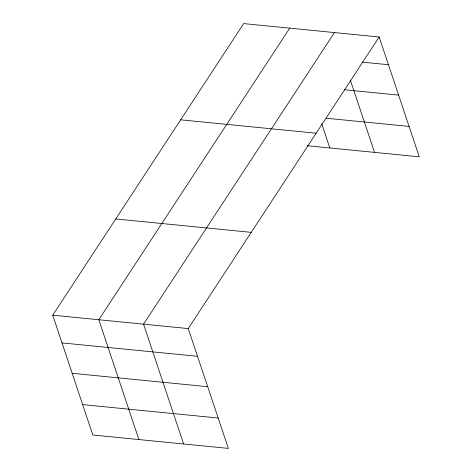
<?xml version="1.0" encoding="UTF-8"?>
<svg xmlns="http://www.w3.org/2000/svg" width="472" height="472" viewBox="0 0 472 472"><rect width="100%" height="100%" fill="white"/><g stroke="black" fill="none" stroke-linecap="round" stroke-linejoin="round"><path stroke-width="0.71" d="M379.169 36.993L188.251 328.583L228.342 448.4L92.831 435.007L52.74 315.19L243.658 23.6L379.169 36.993L419.26 156.81L307.148 145.73M289.731 28.155L98.819 319.745L138.91 439.562M334.447 32.574L143.535 324.164L183.626 443.981M362.053 62.109L388.444 64.717M344.365 89.745L398.61 95.108M326.252 118.236L409.088 126.419M180.652 119.823L316.163 133.216M115.746 218.967L251.257 232.354M52.74 315.19L188.251 328.583M62.021 342.914L197.532 356.307M72.186 373.305L207.698 386.698M82.665 404.616L218.176 418.009M350.425 80.329L374.538 152.391M321.733 123.8L329.822 147.972"/></g></svg>
